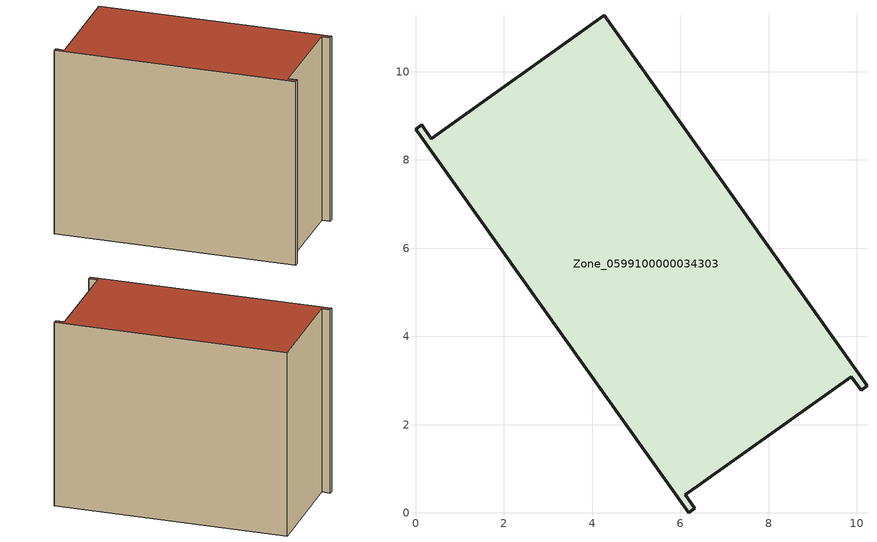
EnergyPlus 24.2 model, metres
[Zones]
Zone_0599100000034303
 floor ground (C_G): 0.36,8.48 4.28,11.28 10.23,2.88 10.1,2.78 9.87,3.09 6.11,0.41 6.33,0.1 6.19,0 0,8.69 0.14,8.79 z0
 wall outside (C_F): 6.19,0 6.33,0.1 6.11,0.41 9.87,3.09 10.1,2.78 10.23,2.88 4.28,11.28 0.36,8.48 0.14,8.79 0,8.69 6.19,0 z0:8.44
 roof outside (C_R): 0.14,8.79 0,8.69 6.19,0 6.33,0.1 6.11,0.41 9.87,3.09 10.1,2.78 10.23,2.88 4.28,11.28 0.36,8.48 z8.44
[BUILDING]
Pand.0599100000034303: North Axis=0; Terrain=City; Loads Convergence Tolerance Value=0.04; Temperature Convergence Tolerance Value=0.4; Solar Distribution=FullExterior; Maximum Number of Warmup Days=25; Minimum Number of Warmup Days=1
[Site:Location]
Rotterdam.The.Hague.AP_ZH_NLD Design_Conditions: Latitude=51.96; Longitude=4.45; Time Zone=1; Elevation=-4.5
[SITE:GROUNDTEMPERATURE:BUILDINGSURFACE]
18, 18, 18, 18, 18, 18, 18, 18, 18, 18, 18, 18
[MATERIAL] Thermal Absorptance=0.9; Solar Absorptance=0.7; Visible Absorptance=0.7
Name | Roughness | Thickness | Conductivity | Density | Specific Heat
G.TI.1975-1991 | MediumSmooth | 0.15 | 0.288461 | 540 | 1210
F.TI.1975-1991 | Rough | 0.3 | 0.230769 | 1920 | 840
R.TI.1975-1991 | MediumRough | 0.2 | 0.153846 | 1500 | 1000
[CONSTRUCTION]
C_G: G.TI.1975-1991
C_F: F.TI.1975-1991
C_R: R.TI.1975-1991
[ZONE]
Zone_0599100000034303: Type=1; Multiplier=1; Ceiling Height=Autocalculate; Volume=Autocalculate; Floor Area=autocalculate; Part of Total Floor Area=Yes
[ZONEINFILTRATION:DESIGNFLOWRATE]
Infil_Zone_0599100000034303: Zone or ZoneList or Space or SpaceList=Zone_0599100000034303; Schedule=AlwaysOn; Design Flow Rate Calculation Method=Flow/Area; Flow Rate per Floor Area=0.003; Constant Term Coefficient=1; Temperature Term Coefficient=0; Velocity Term Coefficient=0; Velocity Squared Term Coefficient=0
[HVACTEMPLATE:ZONE:IDEALLOADSAIRSYSTEM]
Zone_0599100000034303: Maximum Heating Supply Air Temperature=50; Minimum Cooling Supply Air Temperature=13; Maximum Heating Supply Air Humidity Ratio=0.0156; Minimum Cooling Supply Air Humidity Ratio=0.0077; Heating Limit=NoLimit; Cooling Limit=NoLimit; Dehumidification Control Type=ConstantSensibleHeatRatio; Cooling Sensible Heat Ratio=0.7; Dehumidification Setpoint=60; Humidification Control Type=None; Humidification Setpoint=30; Outdoor Air Method=None; Outdoor Air Flow Rate per Person=0.00944; Outdoor Air Flow Rate per Zone Floor Area=0; Outdoor Air Flow Rate per Zone=0; Demand Controlled Ventilation Type=None; Outdoor Air Economizer Type=NoEconomizer; Heat Recovery Type=None; Sensible Heat Recovery Effectiveness=0.7; Latent Heat Recovery Effectiveness=0.65
[ZONECONTROL:THERMOSTAT]
ThermostatControl_Zone_0599100000034303: Zone or ZoneList=Zone_0599100000034303; Control Type Schedule=DualSetpointControlType; Control 1=Thermostat_Zone_0599100000034303; Temperature Difference Between Cutout And Setpoint=0
[THERMOSTATSETPOINT:DUALSETPOINT]
Thermostat_Zone_0599100000034303: Heating Setpoint Temperature Schedule=HeatingSetpoint_Zone_0599100000034303; Cooling Setpoint Temperature Schedule=CoolingSetpoint_Zone_0599100000034303
[SCHEDULE:COMPACT]
HeatingSetpoint_Zone_0599100000034303: Through: 12/31, For: AllDays, Until: 24:00, 21
CoolingSetpoint_Zone_0599100000034303: Through: 12/31, For: AllDays, Until: 24:00, 24
DualSetpointControlType: Through: 12/31, For: AllDays, Until: 24:00, 4
AlwaysOn: Through: 12/31, For: AllDays, Until: 24:00, 1
